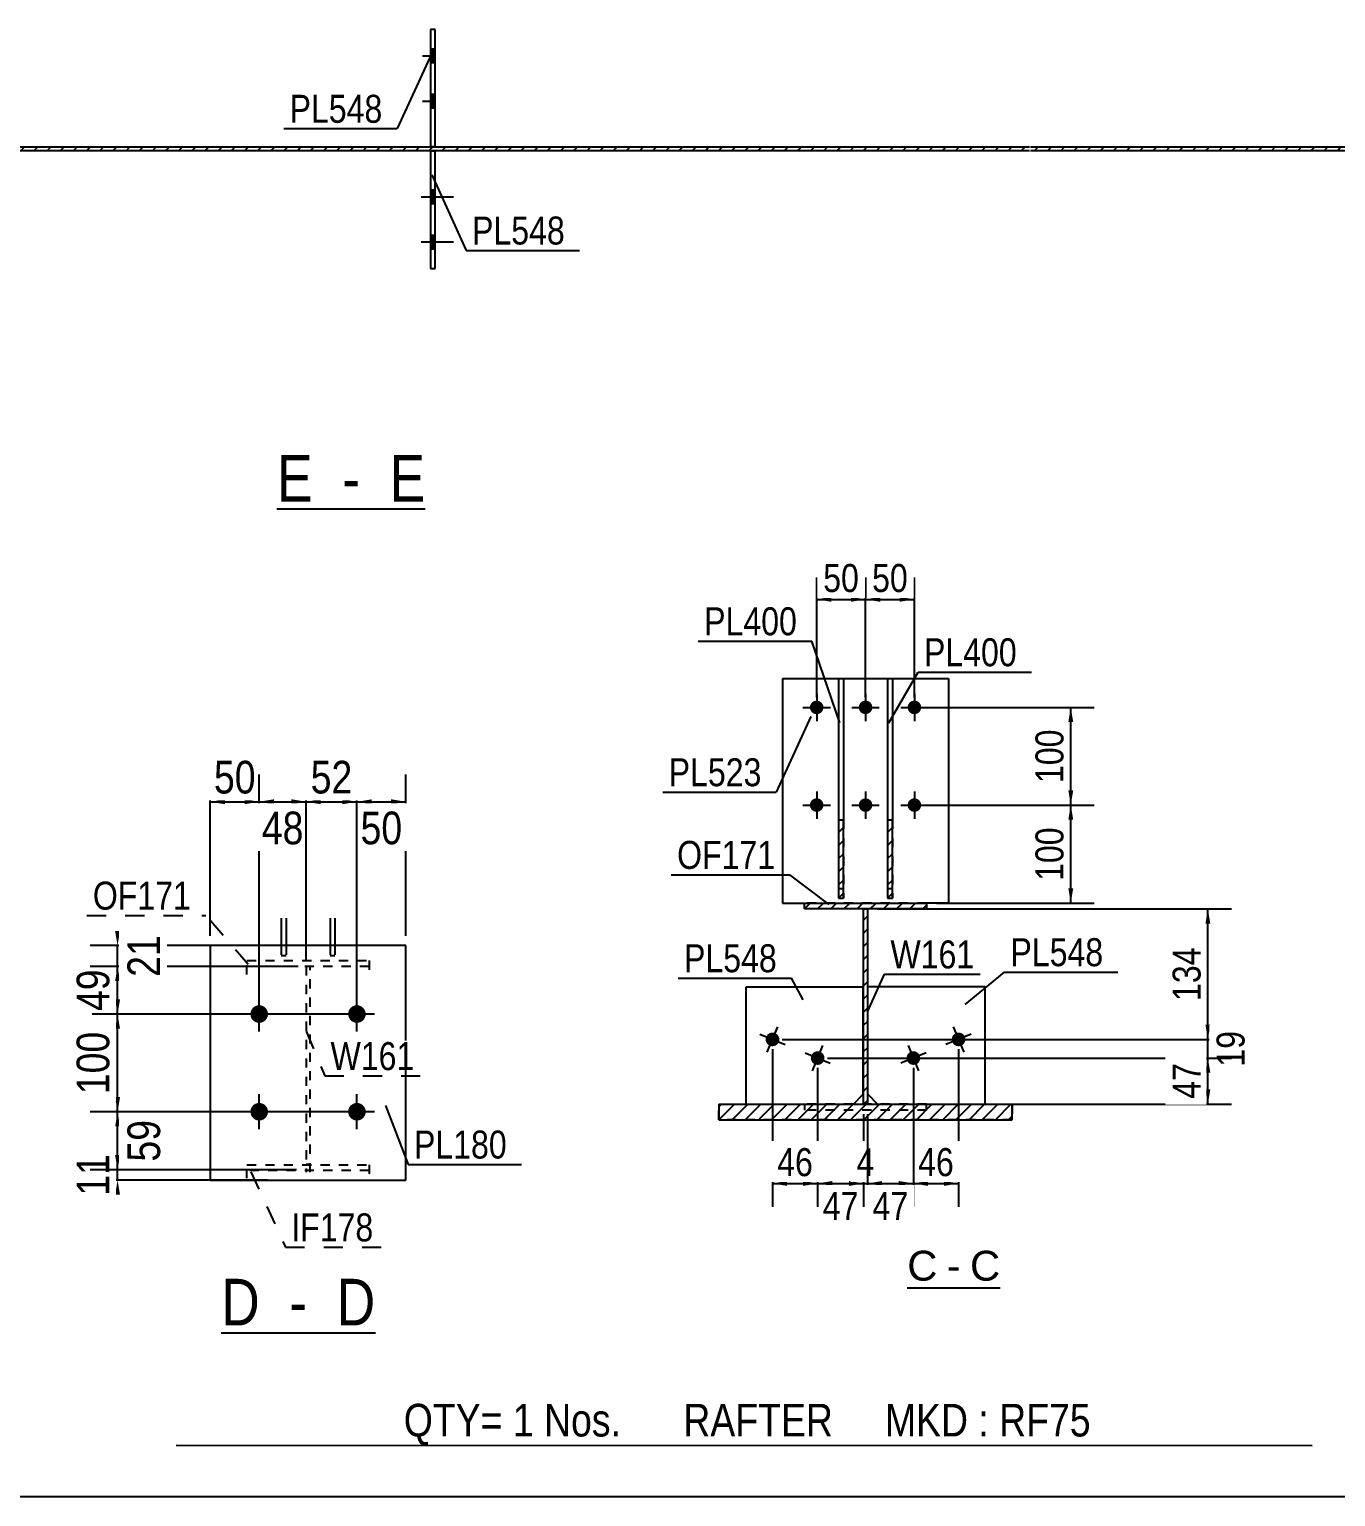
# Model space of a CAD drawing. Header units: millimetres. Extents: x -26 to 376, y -192 to 85.
# Drawn here: x 135.3 to 268.9, y -191.8 to -41.6 of the extents above; entities that cross this region are included whole.
import ezdxf

# ---------------------------------------------------------------- set-up
doc = ezdxf.new("R2010")
doc.units = ezdxf.units.MM
doc.linetypes.add('DXK_LINE_DOT1', pattern=[1.8814, 0.9407, -0.9407])
doc.linetypes.add('DXK_LINE_DOT2', pattern=[3.9198, 1.9599, -1.9599])
doc.styles.add('Arial', font='ARIAL.TTF', dxfattribs={"height": 0.2})
doc.styles.add('Arial Narrow', font='ARIALN.TTF', dxfattribs={"height": 0.2})

# ---------------------------------------------------------------- blocks, each defined once
blk = doc.blocks.new('Unknown-626819622-1211')
at = {"color": 5, "linetype": 'Continuous'}
blk.add_line((-23.61, -191.82), (376.39, -191.82), dxfattribs=at)
blk = doc.blocks.new('Unknown-626819622-12 - 1742')
at = {"color": 7, "linetype": 'Continuous'}
blk.add_line((225.08, -170.46), (234.58, -170.46), dxfattribs=at)
at = {"color": 0, "linetype": 'Continuous'}
for points in [[(228.16, -169.71), (228.16, -166.51), (225.08, -166.51), (225.08, -169.71)], [(230.54, -169.71), (230.54, -166.51), (229.12, -166.51), (229.12, -169.71)], [(234.58, -169.71), (234.58, -166.51), (231.5, -166.51), (231.5, -169.71)]]:
    blk.add_wipeout(points, dxfattribs=at)
at = {"color": 96, "linetype": 'Continuous', "style": 'Arial'}
for s, p in [('C', (225.08, -169.71)), ('C', (231.5, -169.71)), ('-', (229.12, -169.71))]:
    blk.add_text(s, height=3.06, dxfattribs=at).set_placement(p)
blk = doc.blocks.new('Unknown-626819622-13 - 1519')
at = {"color": 7, "linetype": 'Continuous'}
blk.add_line((154.88, -175.04), (170.66, -175.04), dxfattribs=at)
at = {"color": 0, "linetype": 'Continuous'}
for points in [[(158.83, -174.29), (158.83, -169.29), (154.88, -169.29), (154.88, -174.29)], [(165.2, -174.29), (165.2, -169.29), (160.33, -169.29), (160.33, -174.29)], [(170.66, -174.29), (170.66, -169.29), (166.7, -169.29), (166.7, -174.29)]]:
    blk.add_wipeout(points, dxfattribs=at)
at = {"color": 6, "linetype": 'Continuous', "style": 'Arial Narrow'}
for s, height, p in [('D', 4.77, (154.88, -174.29)), ('D', 4.77, (166.7, -174.29)), (' - ', 4.772, (160.33, -174.29))]:
    blk.add_text(s, height=height, dxfattribs=at).set_placement(p)
blk = doc.blocks.new('Unknown-626819622-14 - 1253')
at = {"color": 7, "linetype": 'Continuous'}
blk.add_line((160.59, -90.72), (175.76, -90.72), dxfattribs=at)
at = {"color": 0, "linetype": 'Continuous'}
for points in [[(164.24, -89.97), (164.24, -84.97), (160.59, -84.97), (160.59, -89.97)], [(170.61, -89.97), (170.61, -84.97), (165.74, -84.97), (165.74, -89.97)], [(175.76, -89.97), (175.76, -84.97), (172.11, -84.97), (172.11, -89.97)]]:
    blk.add_wipeout(points, dxfattribs=at)
at = {"color": 6, "linetype": 'Continuous', "style": 'Arial Narrow'}
for s, height, p in [('E', 4.77, (160.59, -89.97)), ('E', 4.77, (172.11, -89.97)), (' - ', 4.772, (165.74, -89.97))]:
    blk.add_text(s, height=height, dxfattribs=at).set_placement(p)
blk = doc.blocks.new('Part-626819622-1817 - 1742')
at = {"linetype": 'Continuous'}
h = blk.add_hatch(dxfattribs=at)
h.set_pattern_fill('', scale=0.3, style=0, pattern_type=0)
h.set_pattern_definition([(45, (214.5587, -131.65585), (-0.67352, 0.67352), [])])
h.paths.add_polyline_path([(214.56, -131.06), (214.56, -131.66), (227.06, -131.66), (227.06, -131.06)])
at = {"color": 2, "linetype": 'Continuous'}
for p, q in [((214.56, -131.66), (214.56, -131.06)), ((214.56, -131.06), (227.06, -131.06)), ((227.06, -131.66), (214.56, -131.66)), ((227.06, -131.06), (227.06, -131.66))]:
    blk.add_line(p, q, dxfattribs=at)
blk = doc.blocks.new('Part-626819622-6180 - 1742')
at = {"color": 2, "linetype": 'Continuous'}
for p, q in [((208.58, -139.63), (220.58, -139.63)), ((208.58, -151.63), (208.58, -139.63)), ((220.58, -150.63), (220.58, -139.63)), ((208.58, -151.63), (219.58, -151.63)), ((219.58, -151.63), (220.58, -150.63))]:
    blk.add_line(p, q, dxfattribs=at)
blk = doc.blocks.new('Part-626819622-1763 - 1742')
at = {"linetype": 'Continuous'}
h = blk.add_hatch(dxfattribs=at)
h.set_pattern_fill('', scale=0.3, style=0, pattern_type=0)
h.set_pattern_definition([(45, (220.6087, -151.65585), (-0.67352, 0.67352), [])])
h.paths.add_polyline_path([(220.61, -131.66), (220.61, -151.66), (221.01, -151.66), (221.01, -131.66)])
at = {"color": 2, "linetype": 'Continuous'}
for p, q in [((220.61, -151.66), (220.61, -131.66)), ((220.61, -131.66), (221.01, -131.66)), ((221.01, -131.66), (221.01, -151.66)), ((221.01, -151.66), (220.61, -151.66))]:
    blk.add_line(p, q, dxfattribs=at)
blk = doc.blocks.new('Part-626819622-1811 - 1742')
at = {"linetype": 'Continuous'}
h = blk.add_hatch(dxfattribs=at)
h.set_pattern_fill('', scale=0.3, style=0, pattern_type=0)
h.set_pattern_definition([(45, (205.8087, -153.25585), (-0.67352, 0.67352), [])])
h.paths.add_polyline_path([(205.81, -151.66), (205.81, -153.26), (235.81, -153.26), (235.81, -151.66)])
at = {"color": 7, "linetype": 'DXK_LINE_DOT1'}
for p, q in [((205.81, -153.26), (205.81, -151.66)), ((205.81, -151.66), (235.81, -151.66)), ((235.81, -151.66), (235.81, -153.26)), ((235.81, -153.26), (205.81, -153.26))]:
    blk.add_line(p, q, dxfattribs=at)
at = {"color": 2, "linetype": 'Continuous'}
for p, q in [((205.81, -151.66), (205.81, -153.26)), ((205.81, -151.66), (235.81, -151.66)), ((235.81, -153.26), (235.81, -151.66)), ((205.81, -153.26), (235.81, -153.26))]:
    blk.add_line(p, q, dxfattribs=at)
blk = doc.blocks.new('Part-626819622-1764 - 1742')
at = {"color": 7, "linetype": 'DXK_LINE_DOT1'}
for p, q in [((227.06, -151.66), (214.56, -151.66)), ((214.56, -151.66), (214.56, -152.26)), ((227.06, -152.26), (227.06, -151.66)), ((227.06, -152.26), (214.56, -152.26))]:
    blk.add_line(p, q, dxfattribs=at)
blk = doc.blocks.new('Part-626819622-6175 - 1742')
at = {"color": 2, "linetype": 'Continuous'}
for p, q in [((212.31, -108.06), (212.31, -131.06)), ((212.31, -108.06), (229.31, -108.06)), ((229.31, -108.06), (229.31, -131.06)), ((212.31, -131.06), (214.56, -131.06)), ((229.31, -131.06), (227.06, -131.06))]:
    blk.add_line(p, q, dxfattribs=at)
at = {"color": 7, "linetype": 'DXK_LINE_DOT1'}
blk.add_line((227.06, -131.06), (214.56, -131.06), dxfattribs=at)
blk = doc.blocks.new('Part-626819622-6176 - 1742')
at = {"linetype": 'Continuous'}
h = blk.add_hatch(dxfattribs=at)
h.set_pattern_fill('', scale=0.3, style=0, pattern_type=0)
h.set_pattern_definition([(45, (218.0587, -130.55585), (-0.67352, 0.67352), [])])
h.paths.add_polyline_path([(218.06, -122.53), (218.06, -130.56), (218.56, -130.56), (218.56, -122.53)])
at = {"color": 2, "linetype": 'Continuous'}
for p, q in [((218.06, -108.06), (218.06, -122.53)), ((218.06, -108.06), (218.56, -108.06)), ((218.56, -108.06), (218.56, -122.53)), ((218.06, -122.53), (218.06, -130.56)), ((218.06, -122.53), (218.56, -122.53)), ((218.56, -130.56), (218.56, -122.53)), ((218.06, -130.56), (218.56, -130.56))]:
    blk.add_line(p, q, dxfattribs=at)
at = {"color": 7, "linetype": 'DXK_LINE_DOT1'}
for p, q in [((218.06, -122.53), (218.06, -130.56)), ((218.56, -122.53), (218.56, -130.56)), ((218.06, -129.56), (218.56, -129.56)), ((218.06, -130.56), (218.56, -130.56))]:
    blk.add_line(p, q, dxfattribs=at)
blk = doc.blocks.new('Part-626819622-6177 - 1742')
at = {"color": 2, "linetype": 'Continuous'}
for p, q in [((233.04, -139.63), (221.04, -139.63)), ((221.04, -150.63), (221.04, -139.63)), ((233.04, -151.63), (233.04, -139.63)), ((221.04, -150.63), (222.04, -151.63)), ((222.04, -151.63), (233.04, -151.63))]:
    blk.add_line(p, q, dxfattribs=at)
blk = doc.blocks.new('Bolt-626819622-6200 - 1742')
at = {"linetype": 'Continuous'}
for points in [[(216.51, -111.03, -1), (215.11, -111.03, -1)], [(221.51, -111.03, -1), (220.11, -111.03, -1)], [(226.51, -111.03, -1), (225.11, -111.03, -1)], [(216.51, -121.03, -1), (215.11, -121.03, -1)], [(221.51, -121.03, -1), (220.11, -121.03, -1)], [(226.51, -121.03, -1), (225.11, -121.03, -1)]]:
    blk.add_hatch(color=3, dxfattribs=at).paths.add_polyline_path(points)
at = {"color": 3, "linetype": 'Continuous'}
for p, q in [((215.81, -109.63), (215.81, -112.43)), ((220.81, -109.63), (220.81, -112.43)), ((225.81, -109.63), (225.81, -112.43)), ((214.41, -111.03), (217.21, -111.03)), ((219.41, -111.03), (222.21, -111.03)), ((224.41, -111.03), (227.21, -111.03)), ((215.81, -119.63), (215.81, -122.43)), ((220.81, -119.63), (220.81, -122.43)), ((225.81, -119.63), (225.81, -122.43)), ((214.41, -121.03), (217.21, -121.03)), ((219.41, -121.03), (222.21, -121.03)), ((224.41, -121.03), (227.21, -121.03))]:
    blk.add_line(p, q, dxfattribs=at)
blk = doc.blocks.new('Bolt-626819622-6201 - 1742')
at = {"linetype": 'Continuous'}
for points in [[(230.6, -145.66, -1), (230.06, -144.37, -1)], [(225.98, -147.57, -1), (225.44, -146.28, -1)]]:
    blk.add_hatch(color=3, dxfattribs=at).paths.add_polyline_path(points)
at = {"color": 3, "linetype": 'Continuous'}
for p, q in [((229.79, -143.72), (230.86, -146.31)), ((225.17, -145.63), (226.24, -148.22)), ((231.62, -144.48), (229.04, -145.55)), ((227, -146.39), (224.42, -147.46))]:
    blk.add_line(p, q, dxfattribs=at)
blk = doc.blocks.new('Bolt-626819622-6204 - 1742')
at = {"linetype": 'Continuous'}
for points in [[(211.56, -144.37, -1), (211.02, -145.66, -1)], [(216.18, -146.28, -1), (215.64, -147.57, -1)]]:
    blk.add_hatch(color=3, dxfattribs=at).paths.add_polyline_path(points)
at = {"color": 3, "linetype": 'Continuous'}
for p, q in [((210.75, -146.31), (211.82, -143.72)), ((209.99, -144.48), (212.58, -145.55)), ((215.37, -148.22), (216.44, -145.63)), ((214.62, -146.39), (217.2, -147.46))]:
    blk.add_line(p, q, dxfattribs=at)
blk = doc.blocks.new('Part-626819622-8205 - 1742')
at = {"linetype": 'Continuous'}
h = blk.add_hatch(dxfattribs=at)
h.set_pattern_fill('', scale=0.3, style=0, pattern_type=0)
h.set_pattern_definition([(45, (223.0587, -130.55585), (-0.67352, 0.67352), [])])
h.paths.add_polyline_path([(223.06, -122.53), (223.06, -130.56), (223.56, -130.56), (223.56, -122.53)])
at = {"color": 2, "linetype": 'Continuous'}
for p, q in [((223.06, -108.06), (223.06, -122.53)), ((223.06, -108.06), (223.56, -108.06)), ((223.56, -108.06), (223.56, -122.53)), ((223.06, -122.53), (223.06, -130.56)), ((223.06, -122.53), (223.56, -122.53)), ((223.56, -130.56), (223.56, -122.53)), ((223.06, -130.56), (223.56, -130.56))]:
    blk.add_line(p, q, dxfattribs=at)
at = {"color": 7, "linetype": 'DXK_LINE_DOT1'}
for p, q in [((223.06, -122.53), (223.06, -130.56)), ((223.56, -122.53), (223.56, -130.56)), ((223.06, -129.56), (223.56, -129.56)), ((223.06, -130.56), (223.56, -130.56))]:
    blk.add_line(p, q, dxfattribs=at)
blk = doc.blocks.new('Part-626819622-1590 - 1519')
at = {"color": 7, "linetype": 'DXK_LINE_DOT1'}
for p, q in [((157.52, -159.22), (157.52, -157.84)), ((157.52, -157.84), (170.02, -157.84)), ((170.02, -158.44), (157.52, -158.44)), ((170.02, -157.84), (170.02, -159.22))]:
    blk.add_line(p, q, dxfattribs=at)
blk = doc.blocks.new('Part-626819622-1610 - 1519')
at = {"color": 7, "linetype": 'DXK_LINE_DOT1'}
for p, q in [((163.57, -137.55), (163.57, -158.61)), ((163.97, -158.61), (163.97, -137.55)), ((163.57, -157.8), (163.97, -157.8))]:
    blk.add_line(p, q, dxfattribs=at)
blk = doc.blocks.new('Part-626819622-1546 - 1519')
at = {"color": 2, "linetype": 'Continuous'}
for p, q in [((153.77, -135.42), (153.77, -159.42)), ((173.77, -135.42), (153.77, -135.42)), ((173.77, -159.42), (173.77, -135.42)), ((153.77, -159.42), (173.77, -159.42))]:
    blk.add_line(p, q, dxfattribs=at)
blk = doc.blocks.new('Part-626819622-1568 - 1519')
at = {"color": 7, "linetype": 'DXK_LINE_DOT1'}
for p, q in [((157.52, -138.36), (157.52, -136.95)), ((157.52, -136.95), (170.02, -136.95)), ((170.02, -137.55), (157.52, -137.55)), ((170.02, -136.95), (170.02, -138.36))]:
    blk.add_line(p, q, dxfattribs=at)
blk = doc.blocks.new('Bolt-626819622-1646 - 1519')
at = {"linetype": 'Continuous'}
for points in [[(157.87, -142.42, -1), (159.67, -142.42, -1)], [(167.87, -142.42, -1), (169.67, -142.42, -1)], [(157.87, -152.42, -1), (159.67, -152.42, -1)], [(167.87, -152.42, -1), (169.67, -152.42, -1)]]:
    blk.add_hatch(color=3, dxfattribs=at).paths.add_polyline_path(points)
at = {"color": 3, "linetype": 'Continuous'}
for p, q in [((158.77, -144.22), (158.77, -140.62)), ((168.77, -144.22), (168.77, -140.62)), ((160.57, -142.42), (156.97, -142.42)), ((170.57, -142.42), (166.97, -142.42)), ((158.77, -154.22), (158.77, -150.62)), ((168.77, -154.22), (168.77, -150.62)), ((160.57, -152.42), (156.97, -152.42)), ((170.57, -152.42), (166.97, -152.42))]:
    blk.add_line(p, q, dxfattribs=at)
blk = doc.blocks.new('Part-626819622-6222 - 1519')
at = {"color": 2, "linetype": 'Continuous'}
for p, q in [((161.02, -132.6), (161.02, -135.42)), ((161.52, -132.6), (161.52, -135.42))]:
    blk.add_line(p, q, dxfattribs=at)
at = {"color": 7, "linetype": 'DXK_LINE_DOT1'}
for p, q in [((161.02, -135.42), (161.02, -137.25)), ((161.02, -136.43), (161.52, -136.43)), ((161.52, -135.42), (161.52, -137.25))]:
    blk.add_line(p, q, dxfattribs=at)
blk = doc.blocks.new('Part-626819622-8209 - 1519')
at = {"color": 2, "linetype": 'Continuous'}
for p, q in [((166.02, -132.6), (166.02, -135.42)), ((166.52, -132.6), (166.52, -135.42))]:
    blk.add_line(p, q, dxfattribs=at)
at = {"color": 7, "linetype": 'DXK_LINE_DOT1'}
for p, q in [((166.02, -135.42), (166.02, -137.25)), ((166.02, -136.43), (166.52, -136.43)), ((166.52, -135.42), (166.52, -137.25))]:
    blk.add_line(p, q, dxfattribs=at)
blk = doc.blocks.new('Part-626819622-6285 - 1253')
at = {"color": 2, "linetype": 'Continuous'}
for p, q in [((176.79, -41.63), (176.29, -41.63)), ((176.29, -41.63), (176.29, -53.63)), ((176.79, -53.63), (176.79, -41.63)), ((176.29, -53.63), (176.79, -53.63))]:
    blk.add_line(p, q, dxfattribs=at)
blk = doc.blocks.new('Part-626819622-1284 - 1253')
at = {"linetype": 'Continuous'}
h = blk.add_hatch(dxfattribs=at)
h.set_pattern_fill('', scale=0.3, style=0, pattern_type=0)
h.set_pattern_definition([(45, (9.4959, -53.65515), (-0.6735192, 0.6735192), [])])
h.paths.add_polyline_path([(327, -53.66), (9.5, -53.66), (9.5, -54.06), (327, -54.06)])
at = {"color": 2, "linetype": 'Continuous'}
for p, q in [((115.34, -53.66), (237.59, -53.66)), ((237.59, -54.06), (115.34, -54.06)), ((237.69, -53.66), (327, -53.66)), ((327, -54.06), (237.69, -54.06))]:
    blk.add_line(p, q, dxfattribs=at)
blk = doc.blocks.new('Part-626819622-6282 - 1253')
at = {"color": 2, "linetype": 'Continuous'}
for p, q in [((176.79, -54.09), (176.29, -54.09)), ((176.29, -54.09), (176.29, -66.09)), ((176.79, -66.09), (176.79, -54.09)), ((176.29, -66.09), (176.79, -66.09))]:
    blk.add_line(p, q, dxfattribs=at)
blk = doc.blocks.new('Bolt-626819622-6306 - 1253')
at = {"linetype": 'Continuous'}
for points in [[(176.29, -58.06), (176.29, -59.46), (176.79, -59.46), (176.79, -58.06)], [(176.29, -62.68), (176.29, -64.08), (176.79, -64.08), (176.79, -62.68)]]:
    blk.add_hatch(color=3, dxfattribs=at).paths.add_polyline_path(points)
at = {"color": 3, "linetype": 'Continuous'}
for p, q in [((176.29, -58.06), (176.79, -58.06)), ((175.34, -58.76), (178.64, -58.76)), ((176.29, -59.46), (176.79, -59.46)), ((176.29, -62.68), (176.79, -62.68)), ((175.34, -63.38), (178.64, -63.38)), ((176.29, -64.08), (176.79, -64.08))]:
    blk.add_line(p, q, dxfattribs=at)
blk = doc.blocks.new('Bolt-626819622-6309 - 1253')
at = {"linetype": 'Continuous'}
for points in [[(176.79, -45.03), (176.79, -43.63), (176.29, -43.63), (176.29, -45.03)], [(176.79, -49.66), (176.79, -48.26), (176.29, -48.26), (176.29, -49.66)]]:
    blk.add_hatch(color=3, dxfattribs=at).paths.add_polyline_path(points)
at = {"color": 3, "linetype": 'Continuous'}
for p, q in [((175.49, -44.33), (176.79, -44.33)), ((176.29, -43.63), (176.79, -43.63)), ((176.29, -45.03), (176.79, -45.03)), ((175.49, -48.96), (176.79, -48.96)), ((176.29, -48.26), (176.79, -48.26)), ((176.29, -49.66), (176.79, -49.66))]:
    blk.add_line(p, q, dxfattribs=at)
blk = doc.blocks.new('StraightDimension-626819622-8140 - 1742')
at = {"linetype": 'Continuous'}
for points in [[(217.41, -160.01), (215.91, -159.76), (217.41, -159.51)], [(219.11, -159.51), (220.61, -159.76), (219.11, -160.01)]]:
    blk.add_hatch(color=7, dxfattribs=at).paths.add_polyline_path(points)
at = {"color": 7, "linetype": 'Continuous'}
for p, q in [((215.91, -147.93), (215.91, -162.01)), ((220.61, -152.66), (220.61, -162.01)), ((215.91, -159.76), (220.61, -159.76))]:
    blk.add_line(p, q, dxfattribs=at)
at = {"color": 0}
blk.add_wipeout([(220.69, -164.11), (220.69, -159.91), (215.83, -159.91), (215.83, -164.11)], dxfattribs=at)
at = {"color": 3, "style": 'Arial Narrow'}
blk.add_text('47', height=2.863, dxfattribs=at).set_placement((216.43, -163.51))
blk = doc.blocks.new('StraightDimension-626819622-8139 - 1742')
at = {"linetype": 'Continuous'}
for points in [[(219.11, -159.51), (220.61, -159.76), (219.11, -160.01)], [(222.51, -160.01), (221.01, -159.76), (222.51, -159.51)]]:
    blk.add_hatch(color=7, dxfattribs=at).paths.add_polyline_path(points)
at = {"color": 7, "linetype": 'Continuous'}
for p, q in [((220.61, -152.66), (220.61, -162.16)), ((221.01, -152.66), (221.01, -162.16)), ((220.61, -159.76), (221.01, -159.76))]:
    blk.add_line(p, q, dxfattribs=at)
at = {"color": 0}
blk.add_wipeout([(222.32, -159.61), (222.32, -155.41), (219.29, -155.41), (219.29, -159.61)], dxfattribs=at)
at = {"color": 3, "style": 'Arial Narrow'}
blk.add_text('4', height=2.86, dxfattribs=at).set_placement((219.89, -159.01))
blk = doc.blocks.new('StraightDimension-626819622-8141 - 1742')
at = {"linetype": 'Continuous'}
for points in [[(212.79, -160.01), (211.29, -159.76), (212.79, -159.51)], [(214.41, -159.51), (215.91, -159.76), (214.41, -160.01)]]:
    blk.add_hatch(color=7, dxfattribs=at).paths.add_polyline_path(points)
at = {"color": 7, "linetype": 'Continuous'}
for p, q in [((211.29, -146.01), (211.29, -162.16)), ((215.91, -147.93), (215.91, -162.16)), ((211.29, -159.76), (215.91, -159.76))]:
    blk.add_line(p, q, dxfattribs=at)
at = {"color": 0}
blk.add_wipeout([(216.03, -159.61), (216.03, -155.41), (211.17, -155.41), (211.17, -159.61)], dxfattribs=at)
at = {"color": 3, "style": 'Arial Narrow'}
blk.add_text('46', height=2.863, dxfattribs=at).set_placement((211.77, -159.01))
blk = doc.blocks.new('StraightDimension-626819622-8057 - 1742')
at = {"linetype": 'Continuous'}
for points in [[(255.59, -133.16), (255.84, -131.66), (256.09, -133.16)], [(256.09, -143.51), (255.84, -145.01), (255.59, -143.51)]]:
    blk.add_hatch(color=7, dxfattribs=at).paths.add_polyline_path(points)
at = {"color": 7, "linetype": 'Continuous'}
for p, q in [((222.01, -131.66), (258.24, -131.66)), ((255.84, -145.01), (255.84, -131.66)), ((212.29, -145.01), (258.24, -145.01))]:
    blk.add_line(p, q, dxfattribs=at)
at = {"color": 0}
blk.add_wipeout([(255.69, -134.99), (251.49, -134.99), (251.49, -141.68), (255.69, -141.68)], dxfattribs=at)
at = {"color": 3, "style": 'Arial Narrow'}
blk.add_text('134', height=2.863, rotation=90.0002, dxfattribs=at).set_placement((255.09, -141.08))
blk = doc.blocks.new('StraightDimension-626819622-1889 - 1742')
at = {"linetype": 'Continuous'}
for points in [[(241.56, -122.53), (241.81, -121.03), (242.06, -122.53)], [(242.06, -129.56), (241.81, -131.06), (241.56, -129.56)]]:
    blk.add_hatch(color=7, dxfattribs=at).paths.add_polyline_path(points)
at = {"color": 7, "linetype": 'Continuous'}
for p, q in [((226.81, -121.03), (244.21, -121.03)), ((241.81, -131.06), (241.81, -121.03)), ((228.06, -131.06), (244.21, -131.06))]:
    blk.add_line(p, q, dxfattribs=at)
at = {"color": 0}
blk.add_wipeout([(241.66, -122.7), (237.46, -122.7), (237.46, -129.39), (241.66, -129.39)], dxfattribs=at)
at = {"color": 3, "style": 'Arial Narrow'}
blk.add_text('100', height=2.863, rotation=90.0002, dxfattribs=at).set_placement((241.06, -128.79))
blk = doc.blocks.new('StraightDimension-626819622-1899 - 1742')
at = {"linetype": 'Continuous'}
for points in [[(241.56, -112.53), (241.81, -111.03), (242.06, -112.53)], [(242.06, -119.53), (241.81, -121.03), (241.56, -119.53)]]:
    blk.add_hatch(color=7, dxfattribs=at).paths.add_polyline_path(points)
at = {"color": 7, "linetype": 'Continuous'}
for p, q in [((226.81, -111.03), (244.21, -111.03)), ((241.81, -121.03), (241.81, -111.03)), ((226.81, -121.03), (244.21, -121.03))]:
    blk.add_line(p, q, dxfattribs=at)
at = {"color": 0}
blk.add_wipeout([(241.66, -112.69), (237.46, -112.69), (237.46, -119.37), (241.66, -119.37)], dxfattribs=at)
at = {"color": 3, "style": 'Arial Narrow'}
blk.add_text('100', height=2.863, rotation=90.0002, dxfattribs=at).set_placement((241.06, -118.77))
blk = doc.blocks.new('StraightDimension-626819622-5275 - 1742')
at = {"linetype": 'Continuous'}
for points in [[(222.31, -100.22), (220.81, -99.97), (222.31, -99.72)], [(224.31, -99.72), (225.81, -99.97), (224.31, -100.22)]]:
    blk.add_hatch(color=7, dxfattribs=at).paths.add_polyline_path(points)
at = {"color": 7, "linetype": 'Continuous'}
for p, q in [((220.81, -110.03), (220.81, -97.72)), ((225.81, -110.03), (225.81, -97.72)), ((220.81, -99.97), (225.81, -99.97))]:
    blk.add_line(p, q, dxfattribs=at)
at = {"color": 0}
blk.add_wipeout([(225.74, -99.82), (225.74, -95.62), (220.88, -95.62), (220.88, -99.82)], dxfattribs=at)
at = {"color": 3, "style": 'Arial Narrow'}
blk.add_text('50', height=2.863, dxfattribs=at).set_placement((221.48, -99.22))
blk = doc.blocks.new('StraightDimension-626819622-5276 - 1742')
at = {"linetype": 'Continuous'}
for points in [[(217.31, -100.22), (215.81, -99.97), (217.31, -99.72)], [(219.31, -99.72), (220.81, -99.97), (219.31, -100.22)]]:
    blk.add_hatch(color=7, dxfattribs=at).paths.add_polyline_path(points)
at = {"color": 7, "linetype": 'Continuous'}
for p, q in [((215.81, -110.03), (215.81, -97.72)), ((220.81, -110.03), (220.81, -97.72)), ((215.81, -99.97), (220.81, -99.97))]:
    blk.add_line(p, q, dxfattribs=at)
at = {"color": 0}
blk.add_wipeout([(220.74, -99.82), (220.74, -95.62), (215.88, -95.62), (215.88, -99.82)], dxfattribs=at)
at = {"color": 3, "style": 'Arial Narrow'}
blk.add_text('50', height=2.863, dxfattribs=at).set_placement((216.48, -99.22))
blk = doc.blocks.new('StraightDimension-626819622-8058 - 1742')
at = {"linetype": 'Continuous'}
for points in [[(256.09, -143.51), (255.84, -145.01), (255.59, -143.51)], [(255.59, -148.43), (255.84, -146.93), (256.09, -148.43)]]:
    blk.add_hatch(color=7, dxfattribs=at).paths.add_polyline_path(points)
at = {"color": 7, "linetype": 'Continuous'}
for p, q in [((212.29, -145.01), (258.09, -145.01)), ((255.84, -146.93), (255.84, -145.01)), ((216.91, -146.93), (258.09, -146.93))]:
    blk.add_line(p, q, dxfattribs=at)
at = {"color": 0}
blk.add_wipeout([(260.19, -143.54), (255.99, -143.54), (255.99, -148.4), (260.19, -148.4)], dxfattribs=at)
at = {"color": 3, "style": 'Arial Narrow'}
blk.add_text('19', height=2.863, rotation=90.0002, dxfattribs=at).set_placement((259.59, -147.8))
blk = doc.blocks.new('StraightDimension-626819622-8059 - 1742')
at = {"linetype": 'Continuous'}
for points in [[(255.59, -148.43), (255.84, -146.93), (256.09, -148.43)], [(256.09, -150.13), (255.84, -151.63), (255.59, -150.13)]]:
    blk.add_hatch(color=7, dxfattribs=at).paths.add_polyline_path(points)
at = {"color": 7, "linetype": 'Continuous'}
for p, q in [((216.91, -146.93), (258.24, -146.93)), ((255.84, -151.63), (255.84, -146.93)), ((222.04, -151.63), (258.24, -151.63))]:
    blk.add_line(p, q, dxfattribs=at)
at = {"color": 0}
blk.add_wipeout([(255.69, -146.85), (251.49, -146.85), (251.49, -151.7), (255.69, -151.7)], dxfattribs=at)
at = {"color": 3, "style": 'Arial Narrow'}
blk.add_text('47', height=2.863, rotation=90.0002, dxfattribs=at).set_placement((255.09, -151.1))
blk = doc.blocks.new('StraightDimension-626819622-8137 - 1742')
at = {"linetype": 'Continuous'}
for points in [[(227.21, -160.01), (225.71, -159.76), (227.21, -159.51)], [(228.83, -159.51), (230.33, -159.76), (228.83, -160.01)]]:
    blk.add_hatch(color=7, dxfattribs=at).paths.add_polyline_path(points)
at = {"color": 7, "linetype": 'Continuous'}
for p, q in [((230.33, -146.01), (230.33, -162.16)), ((225.71, -147.93), (225.71, -162.16)), ((225.71, -159.76), (230.33, -159.76))]:
    blk.add_line(p, q, dxfattribs=at)
at = {"color": 0}
blk.add_wipeout([(230.45, -159.61), (230.45, -155.41), (225.59, -155.41), (225.59, -159.61)], dxfattribs=at)
at = {"color": 3, "style": 'Arial Narrow'}
blk.add_text('46', height=2.863, dxfattribs=at).set_placement((226.19, -159.01))
blk = doc.blocks.new('StraightDimension-626819622-8138 - 1742')
at = {"linetype": 'Continuous'}
for points in [[(222.51, -160.01), (221.01, -159.76), (222.51, -159.51)], [(224.21, -159.51), (225.71, -159.76), (224.21, -160.01)]]:
    blk.add_hatch(color=7, dxfattribs=at).paths.add_polyline_path(points)
at = {"color": 7, "linetype": 'Continuous'}
for p, q in [((225.71, -147.93), (225.71, -162.01)), ((221.01, -152.66), (221.01, -162.01)), ((221.01, -159.76), (225.71, -159.76))]:
    blk.add_line(p, q, dxfattribs=at)
at = {"color": 0}
blk.add_wipeout([(225.79, -164.11), (225.79, -159.91), (220.93, -159.91), (220.93, -164.11)], dxfattribs=at)
at = {"color": 3, "style": 'Arial Narrow'}
blk.add_text('47', height=2.863, dxfattribs=at).set_placement((221.53, -163.51))
blk = doc.blocks.new('StraightDimension-626819622-1711 - 1519')
at = {"linetype": 'Continuous'}
for points in [[(144.03, -139.04), (144.28, -137.54), (144.53, -139.04)], [(144.53, -140.92), (144.28, -142.42), (144.03, -140.92)]]:
    blk.add_hatch(color=4, dxfattribs=at).paths.add_polyline_path(points)
at = {"color": 4, "linetype": 'Continuous'}
for p, q in [((162.77, -137.54), (141.68, -137.54)), ((144.28, -142.42), (144.28, -137.54)), ((167.77, -142.42), (141.68, -142.42))]:
    blk.add_line(p, q, dxfattribs=at)
at = {"color": 0}
blk.add_wipeout([(144.13, -137.15), (139.23, -137.15), (139.23, -142.81), (144.13, -142.81)], dxfattribs=at)
at = {"color": 4, "style": 'Arial Narrow'}
blk.add_text('49', height=3.34, rotation=90.0002, dxfattribs=at).set_placement((143.43, -142.11))
blk = doc.blocks.new('StraightDimension-626819622-1680 - 1519')
at = {"linetype": 'Continuous'}
for points in [[(155.27, -120.94), (153.77, -120.69), (155.27, -120.44)], [(157.27, -120.44), (158.77, -120.69), (157.27, -120.94)]]:
    blk.add_hatch(color=4, dxfattribs=at).paths.add_polyline_path(points)
at = {"color": 4, "linetype": 'Continuous'}
for p, q in [((153.77, -134.42), (153.77, -118.09)), ((158.77, -141.42), (158.77, -118.09)), ((153.77, -120.69), (158.77, -120.69))]:
    blk.add_line(p, q, dxfattribs=at)
at = {"color": 0}
blk.add_wipeout([(159.11, -120.54), (159.11, -115.64), (153.44, -115.64), (153.44, -120.54)], dxfattribs=at)
at = {"color": 4, "style": 'Arial Narrow'}
blk.add_text('50', height=3.34, dxfattribs=at).set_placement((154.14, -119.84))
blk = doc.blocks.new('StraightDimension-626819622-1652 - 1519')
at = {"linetype": 'Continuous'}
for points in [[(170.27, -120.94), (168.77, -120.69), (170.27, -120.44)], [(172.27, -120.44), (173.77, -120.69), (172.27, -120.94)]]:
    blk.add_hatch(color=4, dxfattribs=at).paths.add_polyline_path(points)
at = {"color": 4, "linetype": 'Continuous'}
for p, q in [((168.77, -141.42), (168.77, -117.89)), ((173.77, -134.42), (173.77, -117.89)), ((168.77, -120.69), (173.77, -120.69))]:
    blk.add_line(p, q, dxfattribs=at)
at = {"color": 0}
blk.add_wipeout([(174.11, -125.74), (174.11, -120.84), (168.44, -120.84), (168.44, -125.74)], dxfattribs=at)
at = {"color": 4, "style": 'Arial Narrow'}
blk.add_text('50', height=3.34, dxfattribs=at).set_placement((169.14, -125.04))
blk = doc.blocks.new('StraightDimension-626819622-1662 - 1519')
at = {"linetype": 'Continuous'}
for points in [[(160.27, -120.94), (158.77, -120.69), (160.27, -120.44)], [(162.07, -120.44), (163.57, -120.69), (162.07, -120.94)]]:
    blk.add_hatch(color=4, dxfattribs=at).paths.add_polyline_path(points)
at = {"color": 4, "linetype": 'Continuous'}
for p, q in [((158.77, -141.42), (158.77, -117.89)), ((163.57, -136.9), (163.57, -117.89)), ((158.77, -120.69), (163.57, -120.69))]:
    blk.add_line(p, q, dxfattribs=at)
at = {"color": 0}
blk.add_wipeout([(164.01, -125.74), (164.01, -120.84), (158.34, -120.84), (158.34, -125.74)], dxfattribs=at)
at = {"color": 4, "style": 'Arial Narrow'}
blk.add_text('48', height=3.34, dxfattribs=at).set_placement((159.04, -125.04))
blk = doc.blocks.new('StraightDimension-626819622-1671 - 1519')
at = {"linetype": 'Continuous'}
for points in [[(165.07, -120.94), (163.57, -120.69), (165.07, -120.44)], [(167.27, -120.44), (168.77, -120.69), (167.27, -120.94)]]:
    blk.add_hatch(color=4, dxfattribs=at).paths.add_polyline_path(points)
at = {"color": 4, "linetype": 'Continuous'}
for p, q in [((163.57, -136.9), (163.57, -118.09)), ((168.77, -141.42), (168.77, -118.09)), ((163.57, -120.69), (168.77, -120.69))]:
    blk.add_line(p, q, dxfattribs=at)
at = {"color": 0}
blk.add_wipeout([(169.01, -120.54), (169.01, -115.64), (163.34, -115.64), (163.34, -120.54)], dxfattribs=at)
at = {"color": 4, "style": 'Arial Narrow'}
blk.add_text('52', height=3.34, dxfattribs=at).set_placement((164.04, -119.84))
blk = doc.blocks.new('StraightDimension-626819622-1693 - 1519')
at = {"linetype": 'Continuous'}
for points in [[(144.53, -156.86), (144.28, -158.36), (144.03, -156.86)], [(144.03, -160.92), (144.28, -159.42), (144.53, -160.92)]]:
    blk.add_hatch(color=4, dxfattribs=at).paths.add_polyline_path(points)
at = {"color": 4, "linetype": 'Continuous'}
for p, q in [((162.57, -158.36), (141.68, -158.36)), ((144.28, -159.42), (144.28, -158.36)), ((159.61, -159.42), (141.68, -159.42))]:
    blk.add_line(p, q, dxfattribs=at)
at = {"color": 0}
blk.add_wipeout([(144.13, -156.05), (139.23, -156.05), (139.23, -161.72), (144.13, -161.72)], dxfattribs=at)
at = {"color": 4, "style": 'Arial Narrow'}
blk.add_text('11', height=3.34, rotation=90.0002, dxfattribs=at).set_placement((143.43, -161.02))
blk = doc.blocks.new('StraightDimension-626819622-1703 - 1519')
at = {"linetype": 'Continuous'}
for points in [[(144.53, -133.92), (144.28, -135.42), (144.03, -133.92)], [(144.03, -139.04), (144.28, -137.54), (144.53, -139.04)]]:
    blk.add_hatch(color=4, dxfattribs=at).paths.add_polyline_path(points)
at = {"color": 4, "linetype": 'Continuous'}
for p, q in [((154.1, -135.42), (141.48, -135.42)), ((144.28, -137.54), (144.28, -135.42)), ((162.77, -137.54), (141.48, -137.54))]:
    blk.add_line(p, q, dxfattribs=at)
at = {"color": 0}
blk.add_wipeout([(149.33, -133.65), (144.43, -133.65), (144.43, -139.31), (149.33, -139.31)], dxfattribs=at)
at = {"color": 4, "style": 'Arial Narrow'}
blk.add_text('21', height=3.34, rotation=90.0002, dxfattribs=at).set_placement((148.63, -138.61))
blk = doc.blocks.new('StraightDimension-626819622-1719 - 1519')
at = {"linetype": 'Continuous'}
for points in [[(144.03, -153.92), (144.28, -152.42), (144.53, -153.92)], [(144.53, -156.86), (144.28, -158.36), (144.03, -156.86)]]:
    blk.add_hatch(color=4, dxfattribs=at).paths.add_polyline_path(points)
at = {"color": 4, "linetype": 'Continuous'}
for p, q in [((167.77, -152.42), (141.48, -152.42)), ((144.28, -158.36), (144.28, -152.42)), ((162.57, -158.36), (141.48, -158.36))]:
    blk.add_line(p, q, dxfattribs=at)
at = {"color": 0}
blk.add_wipeout([(149.33, -152.55), (144.43, -152.55), (144.43, -158.22), (149.33, -158.22)], dxfattribs=at)
at = {"color": 4, "style": 'Arial Narrow'}
blk.add_text('59', height=3.34, rotation=90.0002, dxfattribs=at).set_placement((148.63, -157.52))
blk = doc.blocks.new('StraightDimension-626819622-1729 - 1519')
at = {"linetype": 'Continuous'}
for points in [[(144.03, -143.92), (144.28, -142.42), (144.53, -143.92)], [(144.53, -150.92), (144.28, -152.42), (144.03, -150.92)]]:
    blk.add_hatch(color=4, dxfattribs=at).paths.add_polyline_path(points)
at = {"color": 4, "linetype": 'Continuous'}
for p, q in [((167.77, -142.42), (141.68, -142.42)), ((144.28, -152.42), (144.28, -142.42)), ((167.77, -152.42), (141.68, -152.42))]:
    blk.add_line(p, q, dxfattribs=at)
at = {"color": 0}
blk.add_wipeout([(144.13, -143.52), (139.23, -143.52), (139.23, -151.32), (144.13, -151.32)], dxfattribs=at)
at = {"color": 4, "style": 'Arial Narrow'}
blk.add_text('100', height=3.34, rotation=90.0002, dxfattribs=at).set_placement((143.43, -150.62))
blk = doc.blocks.new('CBS_CALLOFF-626819622-8893')
at = {"color": 7, "linetype": 'Continuous'}
blk.add_line((150.27, -186.55), (266.5, -186.57), dxfattribs=at)
at = {"color": 3, "linetype": 'Continuous', "style": 'Arial Narrow'}
blk.add_text('QTY= 1 Nos.      RAFTER     MKD : RF75', height=3.3405, dxfattribs=at).set_placement((173.56, -185.66))
blk = doc.blocks.new('Mark-626819622-6414 - 1742')
at = {"color": 7, "linetype": 'Continuous'}
blk.add_line((215.21, -111.97), (211.67, -119.7), dxfattribs=at)
at = {"color": 0}
blk.add_wipeout([(210.17, -119.1), (210.17, -116.1), (200.67, -116.1), (200.67, -119.1)], dxfattribs=at)
blk.add_wipeout([(210.17, -119.1), (210.17, -116.1), (200.67, -116.1), (200.67, -119.1)], dxfattribs=at)
at = {"color": 7, "linetype": 'Continuous'}
blk.add_line((200.07, -119.7), (211.67, -119.7), dxfattribs=at)
at = {"color": 3, "style": 'Arial Narrow'}
blk.add_text('PL523', height=2.863, dxfattribs=at).set_placement((200.67, -119.1))
blk = doc.blocks.new('Mark-626819622-1759 - 1742')
at = {"color": 0}
blk.add_wipeout([(231.94, -137.75), (231.94, -134.75), (223.36, -134.75), (223.36, -137.75)], dxfattribs=at)
blk.add_wipeout([(231.94, -137.75), (231.94, -134.75), (223.36, -134.75), (223.36, -137.75)], dxfattribs=at)
at = {"color": 7, "linetype": 'Continuous'}
for p, q in [((221.01, -142.2), (222.76, -138.35)), ((222.76, -138.35), (232.54, -138.35))]:
    blk.add_line(p, q, dxfattribs=at)
at = {"color": 3, "style": 'Arial Narrow'}
blk.add_text('W161', height=2.863, dxfattribs=at).set_placement((223.36, -137.75))
blk = doc.blocks.new('Mark-626819622-6417 - 1742')
at = {"color": 7, "linetype": 'Continuous'}
blk.add_line((218.19, -112.62), (215.31, -104.25), dxfattribs=at)
at = {"color": 0}
blk.add_wipeout([(213.81, -103.65), (213.81, -100.65), (204.3, -100.65), (204.3, -103.65)], dxfattribs=at)
blk.add_wipeout([(213.81, -103.65), (213.81, -100.65), (204.3, -100.65), (204.3, -103.65)], dxfattribs=at)
at = {"color": 7, "linetype": 'Continuous'}
blk.add_line((203.7, -104.25), (215.31, -104.25), dxfattribs=at)
at = {"color": 3, "style": 'Arial Narrow'}
blk.add_text('PL400', height=2.863, dxfattribs=at).set_placement((204.3, -103.65))
blk = doc.blocks.new('Mark-626819622-1813 - 1742')
at = {"color": 7, "linetype": 'Continuous'}
blk.add_line((217.09, -131.21), (213.08, -128.16), dxfattribs=at)
at = {"color": 0}
blk.add_wipeout([(211.58, -127.56), (211.58, -124.56), (201.53, -124.56), (201.53, -127.56)], dxfattribs=at)
blk.add_wipeout([(211.58, -127.56), (211.58, -124.56), (201.53, -124.56), (201.53, -127.56)], dxfattribs=at)
at = {"color": 7, "linetype": 'Continuous'}
blk.add_line((200.93, -128.16), (213.08, -128.16), dxfattribs=at)
at = {"color": 3, "style": 'Arial Narrow'}
blk.add_text('OF171', height=2.863, dxfattribs=at).set_placement((201.53, -127.56))
blk = doc.blocks.new('Mark-626819622-6420 - 1742')
at = {"color": 0}
blk.add_wipeout([(245.14, -137.52), (245.14, -134.52), (235.64, -134.52), (235.64, -137.52)], dxfattribs=at)
blk.add_wipeout([(245.14, -137.52), (245.14, -134.52), (235.64, -134.52), (235.64, -137.52)], dxfattribs=at)
at = {"color": 7, "linetype": 'Continuous'}
for p, q in [((230.99, -141.44), (235.04, -138.12)), ((235.04, -138.12), (246.64, -138.12))]:
    blk.add_line(p, q, dxfattribs=at)
at = {"color": 3, "style": 'Arial Narrow'}
blk.add_text('PL548', height=2.863, dxfattribs=at).set_placement((235.64, -137.52))
blk = doc.blocks.new('Mark-626819622-6423 - 1742')
at = {"color": 7, "linetype": 'Continuous'}
blk.add_line((214.42, -140.95), (213.25, -138.74), dxfattribs=at)
at = {"color": 0}
blk.add_wipeout([(211.75, -138.14), (211.75, -135.14), (202.24, -135.14), (202.24, -138.14)], dxfattribs=at)
blk.add_wipeout([(211.75, -138.14), (211.75, -135.14), (202.24, -135.14), (202.24, -138.14)], dxfattribs=at)
at = {"color": 7, "linetype": 'Continuous'}
blk.add_line((201.64, -138.74), (213.25, -138.74), dxfattribs=at)
at = {"color": 3, "style": 'Arial Narrow'}
blk.add_text('PL548', height=2.863, dxfattribs=at).set_placement((202.24, -138.14))
blk = doc.blocks.new('Mark-626819622-8232 - 1742')
at = {"color": 0}
blk.add_wipeout([(236.29, -106.82), (236.29, -103.82), (226.79, -103.82), (226.79, -106.82)], dxfattribs=at)
blk.add_wipeout([(236.29, -106.82), (236.29, -103.82), (226.79, -103.82), (226.79, -106.82)], dxfattribs=at)
at = {"color": 7, "linetype": 'Continuous'}
for p, q in [((223.19, -112.62), (226.19, -107.42)), ((226.19, -107.42), (237.79, -107.42))]:
    blk.add_line(p, q, dxfattribs=at)
at = {"color": 3, "style": 'Arial Narrow'}
blk.add_text('PL400', height=2.863, dxfattribs=at).set_placement((226.79, -106.82))
blk = doc.blocks.new('Mark-626819622-1542 - 1519')
at = {"color": 0}
blk.add_wipeout([(184.11, -157.21), (184.11, -154.21), (174.61, -154.21), (174.61, -157.21)], dxfattribs=at)
blk.add_wipeout([(184.11, -157.21), (184.11, -154.21), (174.61, -154.21), (174.61, -157.21)], dxfattribs=at)
at = {"color": 7, "linetype": 'Continuous'}
for p, q in [((171.69, -151.77), (174.01, -157.81)), ((174.01, -157.81), (185.61, -157.81))]:
    blk.add_line(p, q, dxfattribs=at)
at = {"color": 3, "style": 'Arial Narrow'}
blk.add_text('PL180', height=2.863, dxfattribs=at).set_placement((174.61, -157.21))
blk = doc.blocks.new('Mark-626819622-1606 - 1519')
at = {"color": 0}
blk.add_wipeout([(174.65, -148.16), (174.65, -145.16), (166.07, -145.16), (166.07, -148.16)], dxfattribs=at)
blk.add_wipeout([(174.65, -148.16), (174.65, -145.16), (166.07, -145.16), (166.07, -148.16)], dxfattribs=at)
at = {"color": 7, "linetype": 'DXK_LINE_DOT2'}
for p, q in [((163.57, -144.18), (165.47, -148.76)), ((165.47, -148.76), (175.25, -148.76))]:
    blk.add_line(p, q, dxfattribs=at)
at = {"color": 3, "style": 'Arial Narrow'}
blk.add_text('W161', height=2.863, dxfattribs=at).set_placement((166.07, -148.16))
blk = doc.blocks.new('Mark-626819622-1586 - 1519')
at = {"color": 0}
blk.add_wipeout([(170.46, -165.69), (170.46, -162.69), (162.05, -162.69), (162.05, -165.69)], dxfattribs=at)
blk.add_wipeout([(170.46, -165.69), (170.46, -162.69), (162.05, -162.69), (162.05, -165.69)], dxfattribs=at)
at = {"color": 7, "linetype": 'DXK_LINE_DOT2'}
for p, q in [((157.92, -158.56), (161.45, -166.29)), ((161.45, -166.29), (171.96, -166.29))]:
    blk.add_line(p, q, dxfattribs=at)
at = {"color": 3, "style": 'Arial Narrow'}
blk.add_text('IF178', height=2.863, dxfattribs=at).set_placement((162.05, -165.69))
blk = doc.blocks.new('Mark-626819622-1564 - 1519')
at = {"color": 7, "linetype": 'DXK_LINE_DOT2'}
blk.add_line((157.63, -137.34), (153.3, -132.33), dxfattribs=at)
at = {"color": 0}
blk.add_wipeout([(151.8, -131.73), (151.8, -128.73), (141.75, -128.73), (141.75, -131.73)], dxfattribs=at)
blk.add_wipeout([(151.8, -131.73), (151.8, -128.73), (141.75, -128.73), (141.75, -131.73)], dxfattribs=at)
at = {"color": 7, "linetype": 'DXK_LINE_DOT2'}
blk.add_line((141.15, -132.33), (153.3, -132.33), dxfattribs=at)
at = {"color": 3, "style": 'Arial Narrow'}
blk.add_text('OF171', height=2.863, dxfattribs=at).set_placement((141.75, -131.73))
blk = doc.blocks.new('Mark-626819622-6438 - 1253')
at = {"color": 0}
blk.add_wipeout([(190.06, -63.65), (190.06, -60.65), (180.55, -60.65), (180.55, -63.65)], dxfattribs=at)
blk.add_wipeout([(190.06, -63.65), (190.06, -60.65), (180.55, -60.65), (180.55, -63.65)], dxfattribs=at)
at = {"color": 7, "linetype": 'Continuous'}
for p, q in [((176.42, -56.51), (179.95, -64.25)), ((179.95, -64.25), (191.56, -64.25))]:
    blk.add_line(p, q, dxfattribs=at)
at = {"color": 3, "style": 'Arial Narrow'}
blk.add_text('PL548', height=2.863, dxfattribs=at).set_placement((180.55, -63.65))
blk = doc.blocks.new('Mark-626819622-6441 - 1253')
at = {"color": 7, "linetype": 'Continuous'}
blk.add_line((176.42, -44.05), (172.88, -51.79), dxfattribs=at)
at = {"color": 0}
blk.add_wipeout([(171.38, -51.19), (171.38, -48.19), (161.88, -48.19), (161.88, -51.19)], dxfattribs=at)
blk.add_wipeout([(171.38, -51.19), (171.38, -48.19), (161.88, -48.19), (161.88, -51.19)], dxfattribs=at)
at = {"color": 7, "linetype": 'Continuous'}
blk.add_line((161.28, -51.79), (172.88, -51.79), dxfattribs=at)
at = {"color": 3, "style": 'Arial Narrow'}
blk.add_text('PL548', height=2.863, dxfattribs=at).set_placement((161.88, -51.19))

msp = doc.modelspace()

# ---------------------------------------------------------------- block references
for name in ['Unknown-626819622-1211', 'Part-626819622-6285 - 1253', 'Bolt-626819622-6309 - 1253', 'Part-626819622-1284 - 1253', 'Part-626819622-6282 - 1253', 'Bolt-626819622-6306 - 1253', 'Part-626819622-6175 - 1742', 'Part-626819622-6176 - 1742', 'Part-626819622-8205 - 1742', 'Bolt-626819622-6200 - 1742', 'Part-626819622-1817 - 1742', 'Part-626819622-1763 - 1742', 'Part-626819622-6222 - 1519', 'Part-626819622-8209 - 1519', 'Part-626819622-1546 - 1519', 'Part-626819622-1568 - 1519', 'Part-626819622-1610 - 1519', 'Part-626819622-6180 - 1742', 'Part-626819622-6177 - 1742', 'Bolt-626819622-1646 - 1519', 'Bolt-626819622-6204 - 1742', 'Bolt-626819622-6201 - 1742', 'Part-626819622-1811 - 1742', 'Part-626819622-1764 - 1742', 'Part-626819622-1590 - 1519', 'CBS_CALLOFF-626819622-8893']:
    msp.add_blockref(name, (0, 0))

# ---------------------------------------------------------------- next in the draw order: block references
for name in ['Mark-626819622-6441 - 1253', 'Mark-626819622-6438 - 1253', 'Unknown-626819622-14 - 1253', 'StraightDimension-626819622-5275 - 1742', 'Mark-626819622-6414 - 1742', 'StraightDimension-626819622-8057 - 1742', 'StraightDimension-626819622-1711 - 1519', 'StraightDimension-626819622-8140 - 1742', 'Mark-626819622-1542 - 1519', 'StraightDimension-626819622-1693 - 1519', 'Unknown-626819622-12 - 1742', 'Unknown-626819622-13 - 1519']:
    msp.add_blockref(name, (0, 0))

# ---------------------------------------------------------------- next in the draw order: block references
for name in ['StraightDimension-626819622-5276 - 1742', 'StraightDimension-626819622-1680 - 1519', 'StraightDimension-626819622-1652 - 1519', 'StraightDimension-626819622-1889 - 1742', 'Mark-626819622-1813 - 1742', 'Mark-626819622-6423 - 1742', 'Mark-626819622-1759 - 1742', 'StraightDimension-626819622-8141 - 1742', 'StraightDimension-626819622-1719 - 1519', 'StraightDimension-626819622-8139 - 1742']:
    msp.add_blockref(name, (0, 0))

# ---------------------------------------------------------------- next in the draw order: block references
for name in ['Mark-626819622-6417 - 1742', 'StraightDimension-626819622-1899 - 1742', 'StraightDimension-626819622-1662 - 1519', 'Mark-626819622-6420 - 1742', 'StraightDimension-626819622-1729 - 1519', 'StraightDimension-626819622-8058 - 1742', 'Mark-626819622-1586 - 1519']:
    msp.add_blockref(name, (0, 0))

# ---------------------------------------------------------------- next in the draw order: block references
for name in ['Mark-626819622-8232 - 1742', 'StraightDimension-626819622-1671 - 1519', 'Mark-626819622-1606 - 1519', 'StraightDimension-626819622-8059 - 1742']:
    msp.add_blockref(name, (0, 0))

# ---------------------------------------------------------------- next in the draw order: block references
for name in ['StraightDimension-626819622-1703 - 1519', 'StraightDimension-626819622-8137 - 1742']:
    msp.add_blockref(name, (0, 0))

# ---------------------------------------------------------------- next in the draw order: block references
for name in ['Mark-626819622-1564 - 1519', 'StraightDimension-626819622-8138 - 1742']:
    msp.add_blockref(name, (0, 0))

doc.saveas('drawing.dxf')
